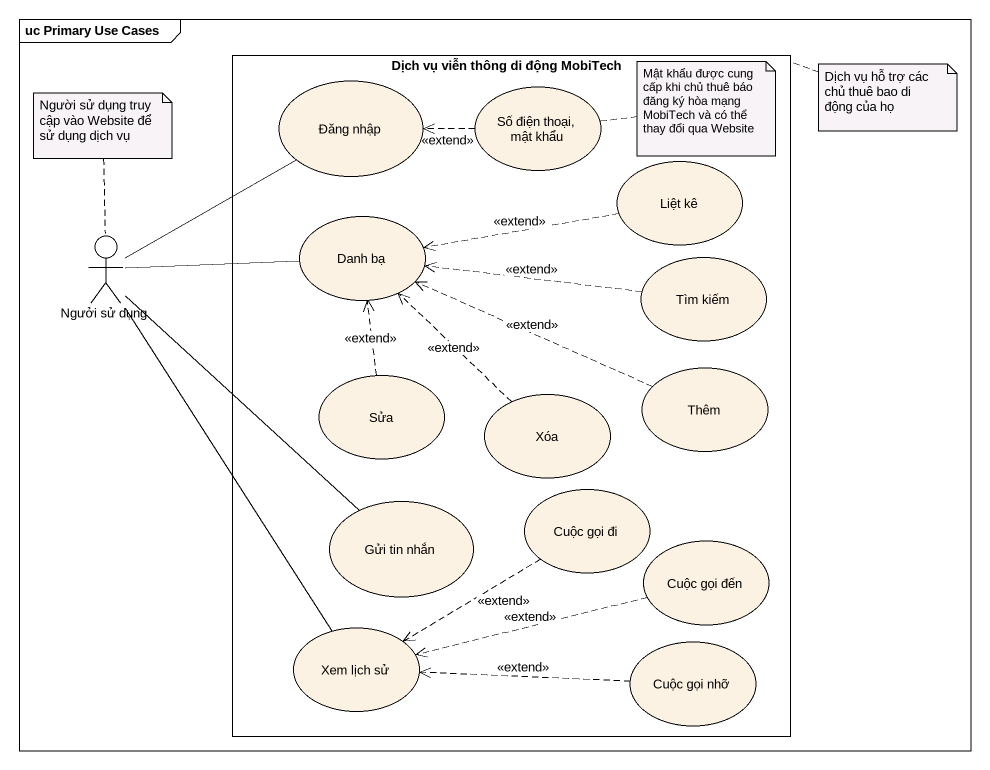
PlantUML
@startuml
mainframe uc Primary Use Cases
rectangle "Dịch vụ viễn thông di động MobiTech" as Dịch_vụ_viễn_thông_di_động {
  usecase "Đăng nhập" as Đăng_nhập
  usecase "Số điện thoại, mật khẩu" as Số_điện_thoại_mật_khẩu
  usecase "Liệt kê" as Liệt_kê
  usecase "Danh bạ" as Danh_bạ
  usecase "Tìm kiếm" as Tìm_kiếm
  usecase Sửa
  usecase Thêm
  usecase Xóa
  usecase "Cuộc gọi đi" as Cuộc_gọi_đi
  usecase "Gửi tin nhắn" as Gửi_tin_nhắn
  usecase "Cuộc gọi đến" as Cuộc_gọi_đến
  usecase "Xem lịch sử" as Xem_lịch_sử
  usecase "Cuộc gọi nhỡ" as Cuộc_gọi_nhỡ
}
actor "Ngưởi sử dụng" as Ngưởi_sử_dụng
Số_điện_thoại_mật_khẩu .left.> Đăng_nhập : <<extend>>
Liệt_kê .left.> Danh_bạ : <<extend>>
Ngưởi_sử_dụng -up- Đăng_nhập
Ngưởi_sử_dụng -right- Danh_bạ
Ngưởi_sử_dụng -- Gửi_tin_nhắn
Ngưởi_sử_dụng -- Xem_lịch_sử
Tìm_kiếm .left.> Danh_bạ : <<extend>>
Sửa .up.> Danh_bạ : <<extend>>
Thêm .left.> Danh_bạ : <<extend>>
Xóa .up.> Danh_bạ : <<extend>>
Cuộc_gọi_đi .left.> Xem_lịch_sử : <<extend>>
Cuộc_gọi_đến .left.> Xem_lịch_sử : <<extend>>
Cuộc_gọi_nhỡ .left.> Xem_lịch_sử : <<extend>>
note right of Số_điện_thoại_mật_khẩu : Mật khẩu được cung cấp khi chủ thuê báo đăng ký hòa mạng MobiTech và có thể thay đổi qua Website
note top of Dịch_vụ_viễn_thông_di_động : Dịch vụ hỗ trợ các chủ thuê bao di động của họ
note top of Ngưởi_sử_dụng : Người sử dụng truy cập vào Website để sử dụng dịch vụ
@enduml
